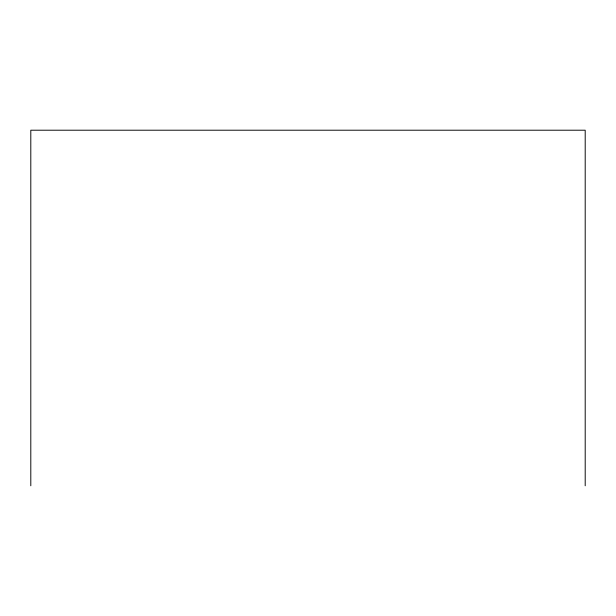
<?xml version="1.0" encoding="UTF-8"?>
<svg xmlns="http://www.w3.org/2000/svg" width="616" height="616" viewBox="0 0 616 616"><rect width="100%" height="100%" fill="white"/><g stroke="black" fill="none" stroke-linecap="round" stroke-linejoin="round"><path stroke-width="0.92" d="M585.2 485.793L585.2 130.207L30.8 130.207L30.8 485.793"/></g></svg>
